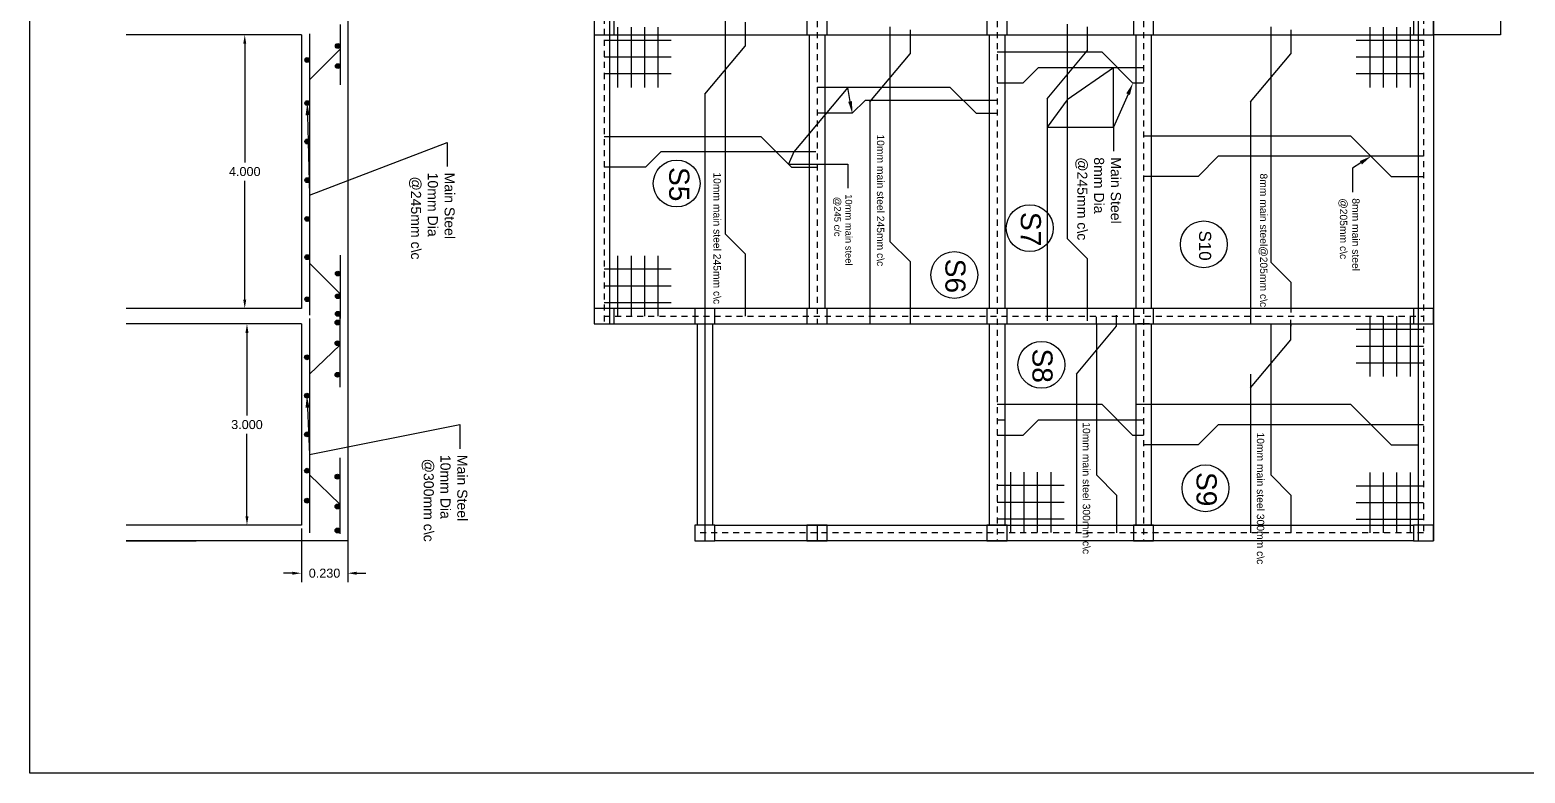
# Model space of a CAD drawing. Header units: millimetres. Extents: x 2788.9 to 2837.6, y 1448.2 to 1480.7.
# Drawn here: x 2788.89 to 2818.7, y 1448.24 to 1463.07 of the extents above; entities that cross this region are included whole.
import ezdxf
from ezdxf import colors
from ezdxf.entities.mleader import LeaderData, LeaderLine
from ezdxf.math import Vec2, Vec3

# ---------------------------------------------------------------- set-up
doc = ezdxf.new("R2010")
doc.units = ezdxf.units.MM
doc.linetypes.add('ACAD_ISO02W100', pattern=[15, 12, -3])
doc.layers.add('hidden lines', color=7, linetype='Continuous', plot=False)
doc.layers.add('main steel', color=2, linetype='Continuous')
doc.styles.get("Standard").update_dxf_attribs({"font": 'arial.ttf'})
doc.dimstyles.get("Standard").update_dxf_attribs({"dimtxt": 0.18, "dimasz": 0.18, "dimexe": 0.18, "dimexo": 0.0625, "dimgap": 0.09, "dimtad": 0, "dimtih": 1, "dimtoh": 1, "dimdec": 4, "dimzin": 0, "dimdsep": 46, "dimtxsty": 'Standard', "dimcen": 0.09, "dimadec": 0, "dimazin": 0, "dimtfac": 1, "dimtdec": 4, "dimtofl": 0, "dimtmove": 0, "dimatfit": 3, "dimfxl": 1, "dimtolj": 1, "dimtzin": 0, "dimarcsym": 0})

# ---------------------------------------------------------------- blocks, each defined once
blk = doc.blocks.new('torsion steel')
at = {"color": 242, "true_color": 0xcd2027}
for p, q in [((1767.732, 3050.339), (1767.732, 3049.339)), ((1767.982, 3050.339), (1767.982, 3049.339)), ((1768.232, 3050.339), (1768.232, 3049.339)), ((1767.532, 3050.139), (1768.432, 3050.139)), ((1767.532, 3049.939), (1768.432, 3049.939)), ((1767.532, 3049.739), (1768.432, 3049.739)), ((1767.532, 3049.539), (1768.432, 3049.539))]:
    blk.add_line(p, q, dxfattribs=at)
blk = doc.blocks.new('*D54')
at = {"color": 0, "lineweight": -2, "transparency": 16777216}
for p, q in [((2794.241, 1462.973), (2792.994, 1462.973)), ((2793.174, 1462.793), (2793.174, 1460.424)), ((2793.174, 1457.69), (2793.174, 1460.06)), ((2794.241, 1457.51), (2792.994, 1457.51))]:
    blk.add_line(p, q, dxfattribs=at)
at = {"color": 0, "transparency": 16777216}
for points in [[(2793.144, 1462.793), (2793.204, 1462.793), (2793.174, 1462.973)], [(2793.144, 1457.69), (2793.204, 1457.69), (2793.174, 1457.51)]]:
    blk.add_solid(points, dxfattribs=at)
at = {"layer": 'Defpoints', "color": 0, "transparency": 16777216}
for p in [(2794.304, 1462.973), (2793.174, 1457.51), (2794.304, 1457.51)]:
    blk.add_point(p, dxfattribs=at)
at = {"color": 0, "transparency": 16777216, "insert": (2793.174, 1460.242), "char_height": 0.18, "attachment_point": 5}
blk.add_mtext('\\A1;4.000', dxfattribs=at)
blk = doc.blocks.new('*D55')
at = {"color": 0, "lineweight": -2, "transparency": 16777216}
for p, q in [((2794.241, 1457.203), (2793.038, 1457.203)), ((2793.218, 1457.023), (2793.218, 1455.376)), ((2793.218, 1453.366), (2793.218, 1455.012)), ((2794.241, 1453.186), (2793.038, 1453.186))]:
    blk.add_line(p, q, dxfattribs=at)
at = {"color": 0, "transparency": 16777216}
for points in [[(2793.188, 1457.023), (2793.248, 1457.023), (2793.218, 1457.203)], [(2793.188, 1453.366), (2793.248, 1453.366), (2793.218, 1453.186)]]:
    blk.add_solid(points, dxfattribs=at)
at = {"layer": 'Defpoints', "color": 0, "transparency": 16777216}
for p in [(2794.304, 1457.203), (2793.218, 1453.186), (2794.304, 1453.186)]:
    blk.add_point(p, dxfattribs=at)
at = {"color": 0, "transparency": 16777216, "insert": (2793.218, 1455.194), "char_height": 0.18, "attachment_point": 5}
blk.add_mtext('\\A1;3.000', dxfattribs=at)
blk = doc.blocks.new('*D57')
at = {"color": 0, "lineweight": -2, "transparency": 16777216}
for p, q in [((2794.304, 1453.123), (2794.304, 1452.049)), ((2795.227, 1453.123), (2795.227, 1452.049)), ((2794.124, 1452.229), (2793.944, 1452.229)), ((2795.407, 1452.229), (2795.587, 1452.229))]:
    blk.add_line(p, q, dxfattribs=at)
at = {"color": 0, "transparency": 16777216}
for points in [[(2794.124, 1452.259), (2794.124, 1452.199), (2794.304, 1452.229)], [(2795.407, 1452.259), (2795.407, 1452.199), (2795.227, 1452.229)]]:
    blk.add_solid(points, dxfattribs=at)
at = {"layer": 'Defpoints', "color": 0, "transparency": 16777216}
for p in [(2794.304, 1453.186), (2795.227, 1453.186), (2795.227, 1452.229)]:
    blk.add_point(p, dxfattribs=at)
at = {"color": 0, "transparency": 16777216, "insert": (2794.765, 1452.229), "char_height": 0.18, "attachment_point": 5}
blk.add_mtext('\\A1;0.230', dxfattribs=at)

msp = doc.modelspace()

# ---------------------------------------------------------------- hatches: boundary and pattern name
at = {"layer": 'main steel'}
h = msp.add_hatch(color=256, dxfattribs=at)
h.dxf.hatch_style = 1
edge = h.paths.add_edge_path()
edge.add_ellipse((2795.02944, 1462.74772), major_axis=(0, 0.04787), ratio=1, start_angle=0, end_angle=360)
h = msp.add_hatch(color=256, dxfattribs=at)
h.dxf.hatch_style = 1
edge = h.paths.add_edge_path()
edge.add_ellipse((2794.42026, 1462.4678), major_axis=(0, 0.04787), ratio=1, start_angle=0, end_angle=360)
h = msp.add_hatch(color=256, dxfattribs=at)
h.dxf.hatch_style = 1
edge = h.paths.add_edge_path()
edge.add_ellipse((2795.02944, 1462.34656), major_axis=(0, 0.04787), ratio=1, start_angle=0, end_angle=360)
h = msp.add_hatch(color=256, dxfattribs=at)
h.dxf.hatch_style = 1
edge = h.paths.add_edge_path()
edge.add_ellipse((2794.42026, 1461.60841), major_axis=(0, 0.04787), ratio=1, start_angle=0, end_angle=360)
h = msp.add_hatch(color=256, dxfattribs=at)
h.dxf.hatch_style = 1
edge = h.paths.add_edge_path()
edge.add_ellipse((2794.42026, 1460.84205), major_axis=(0, 0.04787), ratio=1, start_angle=0, end_angle=360)
h = msp.add_hatch(color=256, dxfattribs=at)
h.dxf.hatch_style = 1
edge = h.paths.add_edge_path()
edge.add_ellipse((2794.42026, 1460.07033), major_axis=(0, 0.04787), ratio=1, start_angle=0, end_angle=360)
h = msp.add_hatch(color=256, dxfattribs=at)
h.dxf.hatch_style = 1
edge = h.paths.add_edge_path()
edge.add_ellipse((2794.42026, 1459.29746), major_axis=(0, 0.04787), ratio=1, start_angle=0, end_angle=360)
h = msp.add_hatch(color=256, dxfattribs=at)
h.dxf.hatch_style = 1
edge = h.paths.add_edge_path()
edge.add_ellipse((2794.42026, 1458.53449), major_axis=(0, 0.04787), ratio=1, start_angle=0, end_angle=360)
h = msp.add_hatch(color=256, dxfattribs=at)
h.dxf.hatch_style = 1
edge = h.paths.add_edge_path()
edge.add_ellipse((2795.02944, 1458.20733), major_axis=(0, 0.04787), ratio=1, start_angle=0, end_angle=360)
h = msp.add_hatch(color=256, dxfattribs=at)
h.dxf.hatch_style = 1
edge = h.paths.add_edge_path()
edge.add_ellipse((2794.42026, 1457.69567), major_axis=(0, 0.04787), ratio=1, start_angle=0, end_angle=360)
h = msp.add_hatch(color=256, dxfattribs=at)
h.dxf.hatch_style = 1
edge = h.paths.add_edge_path()
edge.add_ellipse((2795.02944, 1457.75459), major_axis=(0, 0.04787), ratio=1, start_angle=0, end_angle=360)
h = msp.add_hatch(color=256, dxfattribs=at)
h.dxf.hatch_style = 1
edge = h.paths.add_edge_path()
edge.add_ellipse((2795.02944, 1457.40419), major_axis=(0, 0.04787), ratio=1, start_angle=0, end_angle=360)
h = msp.add_hatch(color=256, dxfattribs=at)
h.dxf.hatch_style = 1
edge = h.paths.add_edge_path()
edge.add_ellipse((2795.02336, 1457.2296), major_axis=(0, 0.04787), ratio=1, start_angle=0, end_angle=360)
h = msp.add_hatch(color=256, dxfattribs=at)
h.dxf.hatch_style = 1
edge = h.paths.add_edge_path()
edge.add_ellipse((2795.02336, 1456.81713), major_axis=(0, 0.04787), ratio=1, start_angle=0, end_angle=360)
h = msp.add_hatch(color=256, dxfattribs=at)
h.dxf.hatch_style = 1
edge = h.paths.add_edge_path()
edge.add_ellipse((2794.41418, 1456.53726), major_axis=(0, 0.04787), ratio=1, start_angle=0, end_angle=360)
h = msp.add_hatch(color=256, dxfattribs=at)
h.dxf.hatch_style = 1
edge = h.paths.add_edge_path()
edge.add_ellipse((2795.02336, 1456.18803), major_axis=(0, 0.04787), ratio=1, start_angle=0, end_angle=360)
h = msp.add_hatch(color=256, dxfattribs=at)
h.dxf.hatch_style = 1
edge = h.paths.add_edge_path()
edge.add_ellipse((2794.41418, 1455.7709), major_axis=(0, 0.04787), ratio=1, start_angle=0, end_angle=360)
h = msp.add_hatch(color=256, dxfattribs=at)
h.dxf.hatch_style = 1
edge = h.paths.add_edge_path()
edge.add_ellipse((2794.41418, 1454.99919), major_axis=(0, 0.04787), ratio=1, start_angle=0, end_angle=360)
h = msp.add_hatch(color=256, dxfattribs=at)
h.dxf.hatch_style = 1
edge = h.paths.add_edge_path()
edge.add_ellipse((2794.41588, 1454.27415), major_axis=(0, 0.04787), ratio=1, start_angle=0, end_angle=360)
h = msp.add_hatch(color=256, dxfattribs=at)
h.dxf.hatch_style = 1
edge = h.paths.add_edge_path()
edge.add_ellipse((2795.02336, 1454.15531), major_axis=(0, 0.04787), ratio=1, start_angle=0, end_angle=360)
h = msp.add_hatch(color=256, dxfattribs=at)
h.dxf.hatch_style = 1
edge = h.paths.add_edge_path()
edge.add_ellipse((2794.41418, 1453.6761), major_axis=(0, 0.04787), ratio=1, start_angle=0, end_angle=360)
h = msp.add_hatch(color=256, dxfattribs=at)
h.dxf.hatch_style = 1
edge = h.paths.add_edge_path()
edge.add_ellipse((2795.02336, 1453.56053), major_axis=(0, 0.04787), ratio=1, start_angle=0, end_angle=360)
h = msp.add_hatch(color=256, dxfattribs=at)
h.dxf.hatch_style = 1
edge = h.paths.add_edge_path()
edge.add_ellipse((2795.02336, 1453.08126), major_axis=(0, 0.04787), ratio=1, start_angle=0, end_angle=360)

# ---------------------------------------------------------------- linework, layer by layer
for p, q in [((2795.22731, 1470.28308), (2795.22731, 1452.87803)), ((2800.13901, 1469.97514), (2800.13901, 1457.20251)), ((2800.44695, 1469.97514), (2800.44695, 1457.20251)), ((2816.5667, 1469.97514), (2816.5667, 1452.87803)), ((2816.87464, 1469.97514), (2816.87464, 1452.87803)), ((2818.21349, 1463.28089), (2818.21349, 1462.97296)), ((2794.30351, 1462.97296), (2790.80911, 1462.97296)), ((2794.30351, 1462.97296), (2794.30351, 1457.51045)), ((2800.54067, 1462.97296), (2816.47298, 1462.97296)), ((2804.43003, 1462.97296), (2804.43003, 1457.51045)), ((2804.73796, 1462.97296), (2804.73796, 1457.51045)), ((2808.01814, 1462.97296), (2808.01814, 1457.51045)), ((2808.32608, 1462.97296), (2808.32608, 1457.51045)), ((2810.93684, 1462.97296), (2810.93684, 1457.51045)), ((2811.24477, 1462.97296), (2811.24477, 1457.51045)), ((2818.21349, 1462.97296), (2816.87464, 1462.97296)), ((2794.30351, 1457.51045), (2790.80911, 1457.51045)), ((2816.47298, 1457.51045), (2800.54067, 1457.51045)), ((2794.30351, 1457.20251), (2790.80911, 1457.20251)), ((2794.30351, 1457.20251), (2794.30351, 1453.18596)), ((2800.54067, 1457.20251), (2816.47298, 1457.20251)), ((2802.19415, 1457.20251), (2802.19415, 1453.18596)), ((2802.50208, 1457.20251), (2802.50208, 1453.18596)), ((2808.01814, 1457.20251), (2808.01814, 1453.18596)), ((2808.32608, 1457.20251), (2808.32608, 1453.18596)), ((2810.93684, 1457.20251), (2810.93684, 1453.18596)), ((2811.2113, 1457.20251), (2810.97031, 1457.20251)), ((2811.24477, 1457.20251), (2811.24477, 1453.18596)), ((2814.03036, 1457.20251), (2814.03036, 1457.15572)), ((2811.0908, 1455.59376), (2810.93684, 1455.59376)), ((2808.32608, 1455.28582), (2808.17211, 1455.28582)), ((2794.30351, 1453.18596), (2790.80911, 1453.18596)), ((2802.54894, 1453.18596), (2816.47298, 1453.18596)), ((2795.22731, 1452.87803), (2790.80911, 1452.87803)), ((2790.80911, 1452.87803), (2792.20692, 1452.87803)), ((2816.47298, 1452.87803), (2802.54894, 1452.87803))]:
    msp.add_line(p, q)
at = {"linetype": 'ACAD_ISO02W100', "ltscale": 0.01}
for p, q in [((2804.58399, 1470.28308), (2804.58399, 1457.20251)), ((2808.17211, 1470.28308), (2808.17211, 1452.87803)), ((2811.0908, 1470.28308), (2811.0908, 1452.87803)), ((2800.33984, 1470.12911), (2800.33984, 1457.20251)), ((2816.67381, 1470.12911), (2816.67381, 1453.032)), ((2800.33984, 1457.35648), (2816.67381, 1457.35648)), ((2816.67381, 1453.032), (2802.14729, 1453.032))]:
    msp.add_line(p, q, dxfattribs=at)
at = {"color": 2, "true_color": 0xf1eb1f}
for p, q in [((2802.74977, 1463.28089), (2802.74977, 1459.00327)), ((2803.15142, 1463.22199), (2803.15142, 1462.74542)), ((2806.03826, 1463.12693), (2806.03826, 1458.8493)), ((2809.57083, 1463.18583), (2809.57083, 1458.9082)), ((2809.97249, 1463.12693), (2809.97249, 1462.65036)), ((2813.6287, 1463.12693), (2813.6287, 1458.43715)), ((2806.43992, 1463.06802), (2806.43992, 1462.59146)), ((2814.03036, 1463.06802), (2814.03036, 1462.59146)), ((2802.34811, 1461.78808), (2803.15142, 1462.74542)), ((2805.63661, 1461.63411), (2806.43992, 1462.59146)), ((2810.26741, 1462.62311), (2808.17211, 1462.62311)), ((2809.16918, 1461.69301), (2809.97249, 1462.65036)), ((2810.26741, 1462.62311), (2810.88277, 1462.00775)), ((2813.22705, 1461.63411), (2814.03036, 1462.59146)), ((2808.9955, 1462.31517), (2808.68808, 1462.00775)), ((2810.93684, 1462.31517), (2808.9955, 1462.31517)), ((2811.0908, 1462.31517), (2810.93684, 1462.31517)), ((2807.2414, 1461.92073), (2804.58399, 1461.92073)), ((2807.2414, 1461.92073), (2807.7574, 1461.40473)), ((2808.68808, 1462.00775), (2808.17211, 1462.00775)), ((2811.0908, 1462.00724), (2810.88277, 1462.00775)), ((2802.34811, 1461.78808), (2802.34811, 1457.35648)), ((2805.54289, 1461.66273), (2805.28489, 1461.40473)), ((2808.1702, 1461.66273), (2805.54289, 1461.66273)), ((2805.63661, 1461.63411), (2805.63661, 1457.20251)), ((2809.16918, 1461.69301), (2809.16918, 1457.26142)), ((2813.22705, 1461.63411), (2813.22705, 1457.20251)), ((2805.28489, 1461.40473), (2804.58399, 1461.40473)), ((2807.7574, 1461.40473), (2808.17211, 1461.40473)), ((2803.46865, 1460.93789), (2800.33984, 1460.93789)), ((2803.46865, 1460.93789), (2804.07619, 1460.33035)), ((2815.22785, 1460.95042), (2811.0908, 1460.95042)), ((2815.22785, 1460.95042), (2816.03116, 1460.14711)), ((2801.46884, 1460.63412), (2801.16508, 1460.33035)), ((2804.56222, 1460.63412), (2801.46884, 1460.63412)), ((2812.58362, 1460.54877), (2812.18197, 1460.14711)), ((2816.67381, 1460.54877), (2812.58362, 1460.54877)), ((2801.16508, 1460.33035), (2800.33984, 1460.33035)), ((2804.07619, 1460.33035), (2804.58399, 1460.33035)), ((2812.18197, 1460.14711), (2811.0908, 1460.14711)), ((2816.03116, 1460.14711), (2816.67381, 1460.14711)), ((2802.74977, 1459.00327), (2803.15142, 1458.60161)), ((2806.03826, 1458.8493), (2806.43992, 1458.44764)), ((2809.57083, 1458.9082), (2809.97249, 1458.50655)), ((2803.15142, 1458.60161), (2803.15142, 1457.35648)), ((2806.43992, 1458.44764), (2806.43992, 1457.20251)), ((2809.97249, 1458.50655), (2809.97249, 1457.26142)), ((2813.6287, 1458.43715), (2814.03036, 1458.0355)), ((2814.03036, 1458.0355), (2814.03036, 1457.42852)), ((2809.7543, 1456.19838), (2810.55761, 1457.15572)), ((2810.15596, 1457.20251), (2810.15596, 1457.34451)), ((2810.15596, 1457.20251), (2810.15596, 1454.1901)), ((2810.55761, 1457.15572), (2810.55761, 1457.37591)), ((2813.6287, 1457.20251), (2813.6287, 1454.1901)), ((2814.03036, 1456.88788), (2814.03036, 1457.28703)), ((2813.22705, 1455.93054), (2814.03036, 1456.88788)), ((2809.7543, 1456.19838), (2809.7543, 1453.032)), ((2813.22705, 1456.19838), (2813.22705, 1453.032)), ((2810.26741, 1455.59376), (2808.17211, 1455.59376)), ((2810.26741, 1455.59376), (2810.88277, 1454.9784)), ((2815.22785, 1455.59376), (2811.0908, 1455.59376)), ((2815.22785, 1455.59376), (2816.03116, 1454.79045)), ((2808.9955, 1455.28582), (2808.68808, 1454.9784)), ((2810.93684, 1455.28582), (2808.9955, 1455.28582)), ((2811.0908, 1455.28582), (2810.93684, 1455.28582)), ((2812.58362, 1455.1921), (2812.18197, 1454.79045)), ((2816.67381, 1455.1921), (2812.58362, 1455.1921)), ((2808.68808, 1454.9784), (2808.17211, 1454.9784)), ((2811.0908, 1454.97789), (2810.88277, 1454.9784)), ((2812.18197, 1454.79045), (2811.0908, 1454.79045)), ((2816.03116, 1454.79045), (2816.5667, 1454.79045)), ((2810.15596, 1454.1901), (2810.55761, 1453.78845)), ((2813.6287, 1454.1901), (2814.03036, 1453.78845)), ((2810.55761, 1453.78845), (2810.55761, 1453.032)), ((2814.03036, 1453.78845), (2814.03036, 1453.032))]:
    msp.add_line(p, q, dxfattribs=at)
at = {"ltscale": 0.01}
msp.add_line((2802.34811, 1457.51045), (2802.34811, 1452.87803), dxfattribs=at)
for points in [[(2837.61006, 1448.24088), (2788.89047, 1448.24088), (2788.89047, 1480.74198), (2837.61006, 1480.74198)], [(2800.54067, 1463.28089), (2800.13901, 1463.28089), (2800.13901, 1462.97296), (2800.54067, 1462.97296)], [(2804.78482, 1463.28089), (2804.38317, 1463.28089), (2804.38317, 1462.97296), (2804.78482, 1462.97296)], [(2808.37294, 1463.28089), (2807.97128, 1463.28089), (2807.97128, 1462.97296), (2808.37294, 1462.97296)], [(2811.29163, 1463.28089), (2810.88998, 1463.28089), (2810.88998, 1462.97296), (2811.29163, 1462.97296)], [(2816.87464, 1463.28089), (2816.47298, 1463.28089), (2816.47298, 1462.97296), (2816.87464, 1462.97296)], [(2800.54067, 1457.51045), (2800.13901, 1457.51045), (2800.13901, 1457.20251), (2800.54067, 1457.20251)], [(2802.54894, 1457.51045), (2802.14729, 1457.51045), (2802.14729, 1457.20251), (2802.54894, 1457.20251)], [(2804.78482, 1457.51045), (2804.38317, 1457.51045), (2804.38317, 1457.20251), (2804.78482, 1457.20251)], [(2808.37294, 1457.51045), (2807.97128, 1457.51045), (2807.97128, 1457.20251), (2808.37294, 1457.20251)], [(2811.29163, 1457.51045), (2810.88998, 1457.51045), (2810.88998, 1457.20251), (2811.29163, 1457.20251)], [(2816.87464, 1457.51045), (2816.47298, 1457.51045), (2816.47298, 1457.20251), (2816.87464, 1457.20251)], [(2802.54894, 1453.18596), (2802.14729, 1453.18596), (2802.14729, 1452.87803), (2802.54894, 1452.87803)], [(2804.78482, 1453.18596), (2804.38317, 1453.18596), (2804.38317, 1452.87803), (2804.78482, 1452.87803)], [(2808.37294, 1453.18596), (2807.97128, 1453.18596), (2807.97128, 1452.87803), (2808.37294, 1452.87803)], [(2811.29163, 1453.18596), (2810.88998, 1453.18596), (2810.88998, 1452.87803), (2811.29163, 1452.87803)], [(2816.87464, 1453.18596), (2816.47298, 1453.18596), (2816.47298, 1452.87803), (2816.87464, 1452.87803)]]:
    msp.add_lwpolyline(points, close=True)
for centre in [(2801.78474, 1460.00421), (2808.82483, 1459.11293), (2812.29424, 1458.79058), (2807.32119, 1458.17952), (2809.05695, 1456.38791), (2812.32877, 1453.92422)]:
    msp.add_circle(centre, 0.46722)
at = {"layer": 'hidden lines', "ltscale": 0.01}
msp.add_line((2804.58399, 1453.18596), (2804.58399, 1452.87803), dxfattribs=at)
at = {"layer": 'main steel', "lineweight": 30}
for p, q in [((2795.07731, 1463.17502), (2795.07731, 1461.97107)), ((2794.46812, 1462.99173), (2794.46812, 1457.38014)), ((2795.07731, 1458.57655), (2795.07731, 1457.3113)), ((2794.46205, 1457.31374), (2794.46205, 1453.03633)), ((2795.07123, 1457.36459), (2795.07123, 1455.93904)), ((2795.07123, 1454.53161), (2795.07123, 1453.01724))]:
    msp.add_line(p, q, dxfattribs=at)
at = {"layer": 'main steel'}
for p, q in [((2794.46812, 1462.07166), (2795.07731, 1462.68206)), ((2794.46812, 1458.41174), (2795.07731, 1457.80135)), ((2794.46205, 1456.19925), (2795.07123, 1456.78126)), ((2794.46205, 1454.18923), (2795.07123, 1453.60722))]:
    msp.add_line(p, q, dxfattribs=at)
for centre in [(2795.02944, 1462.74772), (2794.42026, 1462.4678), (2795.02944, 1462.34656), (2794.42026, 1461.60841), (2794.42026, 1460.84205), (2794.42026, 1460.07033), (2794.42026, 1459.29746), (2794.42026, 1458.53449), (2795.02944, 1458.20733), (2794.42026, 1457.69567), (2795.02944, 1457.75459), (2795.02944, 1457.40419), (2795.02336, 1457.23065), (2795.02336, 1456.81713), (2794.41418, 1456.53726), (2795.02336, 1456.18803), (2794.41418, 1455.7709), (2794.41418, 1454.99919), (2794.41588, 1454.27415), (2795.02336, 1454.15531), (2794.41418, 1453.6761), (2795.02336, 1453.56053), (2795.02336, 1453.08126)]:
    msp.add_ellipse(centre, major_axis=(0.04787, 0), ratio=1, dxfattribs=at)

# ---------------------------------------------------------------- block references
at = {"xscale": 1.338850128426439, "yscale": 1.338850128426439, "zscale": 1.338850128426439, "rotation": 270}
for p in [(-1282.26812, 3829.58709), (-1267.273, 3829.58709), (-1282.26812, 3825.02161), (-1274.43585, 3820.70568), (-1267.273, 3820.69713)]:
    msp.add_blockref('torsion steel', p, dxfattribs=at)
at = {"color": 242, "true_color": 0xcd2027, "xscale": 1.338850128426439, "yscale": 1.338850128426439, "zscale": 1.338850128426439, "rotation": 270}
msp.add_blockref('torsion steel', (-1267.273, 3823.81665), dxfattribs=at)

# ---------------------------------------------------------------- texts
at = {"attachment_point": 1, "rotation": 270}
for s, width, insert, char_height in [('10mm main steel 245mm c\\\\c', 2.7497301, (2805.92482, 1460.98336), 0.1472735), ('S5', 0.5852219, (2802.0378, 1460.33357), 0.401655), ('10mm main steel 245mm c\\\\c', 2.7497301, (2802.66661, 1460.22597), 0.1472735), ('8mm main steel@205mm c\\\\c', 2.7497301, (2813.56362, 1460.20419), 0.1472735), ('S7', 0.5852219, (2809.04767, 1459.4375), 0.401655), ('S10', 0.5852219, (2812.44154, 1459.06487), 0.240993), ('S6', 0.5852219, (2807.54404, 1458.50409), 0.401655), ('S8', 0.5852219, (2809.2798, 1456.71248), 0.401655), ('10mm main steel 300mm c\\\\c', 2.7497301, (2810.02916, 1455.23954), 0.1472735), ('10mm main steel 300mm c\\\\c', 2.7497301, (2813.50002, 1455.03714), 0.1472735), ('S9', 0.5852219, (2812.55162, 1454.2488), 0.401655)]:
    msp.add_mtext_dynamic_manual_height_columns(s, width=width, gutter_width=1.33885, heights=[0], dxfattribs=dict(at, insert=insert, char_height=char_height))

# ---------------------------------------------------------------- dimensions: what is measured, and where the dimension line sits
for base, p1, p2, text, picture, middle in [((2793.17377, 1457.51045), (2794.30351, 1462.97296), (2794.30351, 1457.51045), '4.000', '*D54', (2793.17377, 1460.2417)), ((2793.21833, 1453.18596), (2794.30351, 1457.20251), (2794.30351, 1453.18596), '3.000', '*D55', (2793.21833, 1455.19424))]:
    dim = msp.add_linear_dim(base=base, p1=p1, p2=p2, angle=270, text=text, dimstyle='Standard')
    dim.commit()
    dim.dimension.update_dxf_attribs({"geometry": picture, "text_midpoint": middle})
dim = msp.add_aligned_dim(p1=(2794.30351, 1453.18596), p2=(2795.22731, 1453.18596), distance=-0.9571, text='0.230', dimstyle='Standard')
dim.commit()
dim.dimension.update_dxf_attribs({"geometry": '*D57', "text_midpoint": (2794.76541, 1452.22887)})

# ---------------------------------------------------------------- leaders
ml = msp.add_multileader_mtext('Standard')
ml.set_content('{\\H0.83333x;Main Steel \\P8mm Dia \\P@245mm c\\\\c\\H1.2x; }', color=256)
ml.set_leader_properties()
ml.build(insert=Vec2(0, 0))
ml.multileader.update_dxf_attribs({"dogleg_length": 0.36, "arrow_head_size": 0.24099})
ctx = ml.context
ctx.base_point, ctx.char_height, ctx.arrow_head_size, ctx.landing_gap_size, ctx.plane_origin, ctx.plane_x_axis, ctx.plane_y_axis = Vec3(2810.49281, 1460.64801), 0.240993, 0.24099, 0.1205, Vec3(2810.88277, 1462.00775), Vec3(0, -1), Vec3(1, 0)
notes = []
notes.append((ctx, [(0, (1, 1, 0), (2810.49281, 1461.13), (0, -1), 0.48199, [(5, [(2810.88277, 1462.00775), (2810.49281, 1461.13), (2810.49281, 1461.13), (2810.49281, 1462.31517), (2809.57083, 1461.67396), (2809.16918, 1461.13)], 0, [])])]))
ctx.mtext.insert, ctx.mtext.text_direction, ctx.mtext.rotation, ctx.mtext.flow_direction = Vec3(2810.64282, 1460.52752), Vec3(0, -1), 4.71238898, 5
ml = msp.add_multileader_mtext('Standard')
ml.set_content('10mm main steel\\P @245 c/c ', color=256)
ml.set_leader_properties()
ml.build(insert=Vec2(0, 0))
ml.multileader.update_dxf_attribs({"dogleg_length": 0.36, "arrow_head_size": 0.24099})
ctx = ml.context
ctx.base_point, ctx.char_height, ctx.arrow_head_size, ctx.landing_gap_size, ctx.plane_origin, ctx.plane_x_axis, ctx.plane_y_axis = Vec3(2805.19751, 1459.9112), 0.133885, 0.24099, 0.1205, Vec3(2807.4994, 1461.66273), Vec3(0, -1), Vec3(1, 0)
notes.append((ctx, [(0, (1, 1, 0), (2805.19751, 1460.39319), (0, -1), 0.48199, [(3, [(2805.28489, 1461.40473), (2805.19751, 1461.92073), (2804.11907, 1460.63412), (2804.01335, 1460.39319)], 0, [])])]))
ctx.mtext.insert, ctx.mtext.text_direction, ctx.mtext.rotation, ctx.mtext.flow_direction = Vec3(2805.28413, 1459.7907), Vec3(0, -1), 4.71238898, 5
ml = msp.add_multileader_mtext('Standard')
ml.set_content('{\\H0.83333x;Main Steel \\P10mm Dia\\P @245mm c\\\\c\\H1.2x; }', color=256)
ml.set_leader_properties()
ml.build(insert=Vec2(0, 0))
ml.multileader.update_dxf_attribs({"dogleg_length": 0.36, "arrow_head_size": 0.24099})
ctx = ml.context
ctx.base_point, ctx.char_height, ctx.arrow_head_size, ctx.landing_gap_size, ctx.plane_origin, ctx.plane_x_axis, ctx.plane_y_axis = Vec3(2797.20946, 1460.34226), 0.240993, 0.24099, 0.1205, Vec3(2794.42026, 1461.60841), Vec3(0, -1), Vec3(1, 0)
notes.append((ctx, [(0, (1, 1, 0), (2797.20946, 1460.82425), (0, -1), 0.48199, [(1, [(2794.42026, 1461.60841), (2794.46812, 1459.77478)], 0, [])])]))
ctx.mtext.insert, ctx.mtext.text_direction, ctx.mtext.rotation, ctx.mtext.flow_direction = Vec3(2797.35947, 1460.22176), Vec3(0, -1), 4.71238898, 5
ml = msp.add_multileader_mtext('Standard')
ml.set_content('{\\H0.61111x;\\C256;8mm main steel\\P@205mm c\\\\c}', color=256)
ml.set_leader_properties()
ml.build(insert=Vec2(0, 0))
ml.multileader.update_dxf_attribs({"dogleg_length": 0.36, "arrow_head_size": 0.24099})
ctx = ml.context
ctx.base_point, ctx.char_height, ctx.arrow_head_size, ctx.landing_gap_size, ctx.plane_origin, ctx.plane_x_axis, ctx.plane_y_axis = Vec3(2815.25887, 1459.82967), 0.240993, 0.24099, 0.1205, Vec3(2815.62951, 1460.54877), Vec3(0, -1), Vec3(1, 0)
notes.append((ctx, [(0, (1, 1, 0), (2815.25887, 1460.31166), (0, -1), 0.48199, [(0, [(2815.62951, 1460.54877)], 0, [])])]))
ctx.mtext.insert, ctx.mtext.text_direction, ctx.mtext.rotation, ctx.mtext.flow_direction = Vec3(2815.40102, 1459.70917), Vec3(0, -1), 4.71238898, 5
ml = msp.add_multileader_mtext('Standard')
ml.set_content('{\\H0.83333x;\\C256;Main Steel \\P10mm Dia\\P @300mm c\\\\c\\H1.2x; }', color=256)
ml.set_leader_properties()
ml.build(insert=Vec2(0, 0))
ml.multileader.update_dxf_attribs({"dogleg_length": 0.36, "arrow_head_size": 0.24099})
ctx = ml.context
ctx.base_point, ctx.char_height, ctx.arrow_head_size, ctx.landing_gap_size, ctx.plane_origin, ctx.plane_x_axis, ctx.plane_y_axis = Vec3(2797.46195, 1454.71187), 0.240993, 0.24099, 0.1205, Vec3(2794.41418, 1455.7709), Vec3(0, -1), Vec3(1, 0)
notes.append((ctx, [(0, (1, 1, 0), (2797.46195, 1455.19385), (0, -1), 0.48199, [(1, [(2794.41418, 1455.7709), (2794.46205, 1454.59923)], 0, [])])]))
ctx.mtext.insert, ctx.mtext.text_direction, ctx.mtext.rotation, ctx.mtext.flow_direction = Vec3(2797.61197, 1454.59137), Vec3(0, -1), 4.71238898, 5
for ctx, leaders in notes:
    for number, flags, end, landing, length, lines in leaders:
        leader = LeaderData()
        leader.index, (leader.has_last_leader_line, leader.has_dogleg_vector, leader.attachment_direction) = number, flags
        leader.last_leader_point, leader.dogleg_vector, leader.dogleg_length = Vec3(end), Vec3(landing), length
        for number, points, colour, breaks in lines:
            line = LeaderLine()
            line.index, line.vertices, line.color, line.breaks = number, Vec3.list(points), colors.encode_raw_color(colour), breaks
            leader.lines.append(line)
        ctx.leaders.append(leader)

doc.saveas('drawing.dxf')
